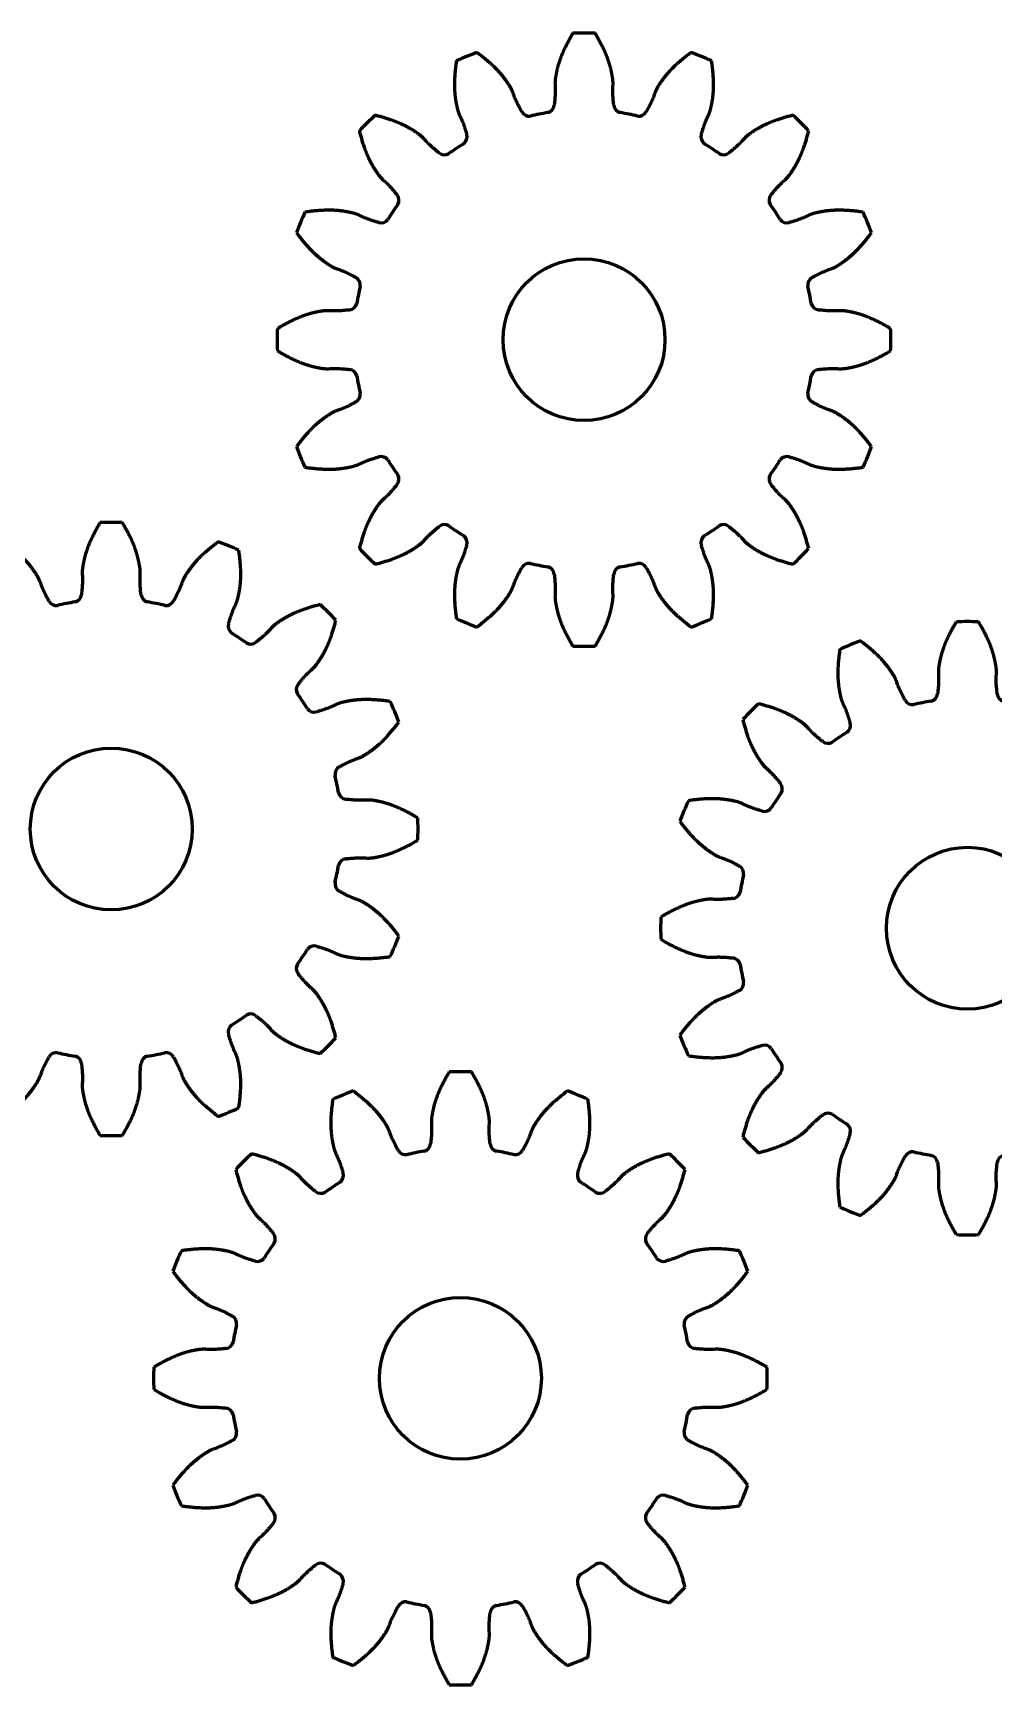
# Model space of a CAD drawing. Header units: millimetres. Extents: x 139 to 362, y 314 to 492.
# Drawn here: x 303.16 to 331.34, y 316.77 to 365.26 of the extents above; entities that cross this region are included whole.
import ezdxf

# ---------------------------------------------------------------- set-up
doc = ezdxf.new("R2010")
doc.units = ezdxf.units.MM
doc.layers.add('Default', color=7, linetype='Continuous')
doc.layers.add('RACK_PINION_-_CO', color=7, linetype='Continuous')

# ---------------------------------------------------------------- blocks, each defined once
blk = doc.blocks.new('SE4')
at = {"layer": 'RACK_PINION_-_CO', "color": 7, "linetype": 'Continuous', "lineweight": 60}
blk.add_circle((319.319, 356.258), 2.375, dxfattribs=at)
for centre, radius, start, end in [((319.319, 356.258), 9, 87.9287, 92.0713), ((319.319, 356.258), 9, 110.4287, 114.5713), ((319.319, 356.258), 9, 65.4287, 69.5713), ((319.319, 356.258), 9, 132.9287, 137.0713), ((317.712, 363.07), 0.25, 209.3836, 277.6397), ((319.319, 356.258), 6.75, 99.0234, 103.4766), ((318.196, 363.166), 0.25, 284.8603, 353.1164), ((320.442, 363.166), 0.25, 186.8836, 255.1397), ((319.319, 356.258), 6.75, 76.5234, 80.9766), ((320.925, 363.07), 0.25, 262.3603, 330.6164), ((319.319, 356.258), 9, 42.9287, 47.0713), ((315.638, 362.211), 0.25, 307.3603, 15.6164), ((323, 362.211), 0.25, 164.3836, 232.6397), ((315.228, 361.937), 0.25, 231.8836, 300.1397), ((319.319, 356.258), 6.75, 121.5234, 125.9766), ((319.319, 356.258), 6.75, 54.0234, 58.4766), ((323.41, 361.937), 0.25, 239.8603, 308.1164), ((313.64, 360.349), 0.25, 329.8603, 38.1164), ((324.997, 360.349), 0.25, 141.8836, 210.1397), ((319.319, 356.258), 9, 155.4287, 159.5713), ((319.319, 356.258), 6.75, 144.0234, 148.4766), ((319.319, 356.258), 6.75, 31.5234, 35.9766), ((319.319, 356.258), 9, 20.4287, 24.5713), ((313.366, 359.939), 0.25, 254.3836, 322.6397), ((325.271, 359.939), 0.25, 217.3603, 285.6164), ((312.507, 357.865), 0.25, 352.3603, 60.6164), ((326.131, 357.865), 0.25, 119.3836, 187.6397), ((319.319, 356.258), 6.75, 166.5234, 170.9766), ((319.319, 356.258), 6.75, 9.0234, 13.4766), ((312.411, 357.381), 0.25, 276.8836, 345.1397), ((326.227, 357.381), 0.25, 194.8603, 263.1164), ((319.319, 356.258), 9, 177.9287, 182.0713), ((319.319, 356.258), 9, 357.9287, 2.0713), ((312.411, 355.135), 0.25, 14.8603, 83.1164), ((319.319, 356.258), 6.75, 189.0234, 193.4766), ((319.319, 356.258), 6.75, 346.5234, 350.9766), ((326.227, 355.135), 0.25, 96.8836, 165.1397), ((312.507, 354.652), 0.25, 299.3836, 7.6397), ((326.131, 354.652), 0.25, 172.3603, 240.6164), ((319.319, 356.258), 9, 200.4287, 204.5713), ((319.319, 356.258), 9, 335.4287, 339.5713), ((313.366, 352.577), 0.25, 37.3603, 105.6164), ((319.319, 356.258), 6.75, 211.5234, 215.9766), ((319.319, 356.258), 6.75, 324.0234, 328.4766), ((325.271, 352.577), 0.25, 74.3836, 142.6397), ((313.64, 352.167), 0.25, 321.8836, 30.1397), ((324.997, 352.167), 0.25, 149.8603, 218.1164), ((315.228, 350.58), 0.25, 59.8603, 128.1164), ((319.319, 356.258), 6.75, 234.0234, 238.4766), ((319.319, 356.258), 6.75, 301.5234, 305.9766), ((323.41, 350.58), 0.25, 51.8836, 120.1397), ((319.319, 356.258), 9, 222.9287, 227.0713), ((315.638, 350.306), 0.25, 344.3836, 52.6397), ((323, 350.306), 0.25, 127.3603, 195.6164), ((319.319, 356.258), 9, 312.9287, 317.0713), ((317.712, 349.446), 0.25, 82.3603, 150.6164), ((319.319, 356.258), 6.75, 256.5234, 260.9766), ((319.319, 356.258), 6.75, 279.0234, 283.4766), ((320.925, 349.446), 0.25, 29.3836, 97.6397), ((318.196, 349.35), 0.25, 6.8836, 75.1397), ((320.442, 349.35), 0.25, 104.8603, 173.1164), ((319.319, 356.258), 9, 245.4287, 249.5713), ((319.319, 356.258), 9, 290.4287, 294.5713), ((319.319, 356.258), 9, 267.9287, 272.0713)]:
    blk.add_arc(centre, radius, start, end, dxfattribs=at)
for points, knots in [([(318.993, 365.252), (318.712, 364.784), (318.587, 364.4), (318.518, 364.186), (318.478, 363.933), (318.462, 363.832), (318.471, 363.691), (318.485, 363.474), (318.444, 363.136)], [0, 0, 0, 0.5, 0.5, 0.75, 0.75, 0.875, 0.875, 1, 1, 1]), ([(320.193, 363.136), (320.153, 363.474), (320.167, 363.691), (320.176, 363.832), (320.16, 363.933), (320.12, 364.185), (320.051, 364.4), (319.926, 364.783), (319.644, 365.252)], [0, 0, 0, 0.125, 0.125, 0.25, 0.25, 0.5, 0.5, 1, 1, 1]), ([(317.495, 362.947), (317.328, 363.243), (317.258, 363.449), (317.212, 363.584), (317.159, 363.671), (317.026, 363.888), (316.879, 364.06), (316.617, 364.367), (316.177, 364.692)], [0, 0, 0, 0.125, 0.125, 0.25, 0.25, 0.5, 0.5, 1, 1, 1]), ([(322.46, 364.692), (322.021, 364.367), (321.759, 364.06), (321.613, 363.89), (321.479, 363.671), (321.425, 363.584), (321.38, 363.449), (321.31, 363.244), (321.143, 362.947)], [0, 0, 0, 0.5, 0.5, 0.75, 0.75, 0.875, 0.875, 1, 1, 1]), ([(315.576, 364.443), (315.495, 363.903), (315.527, 363.5), (315.545, 363.276), (315.605, 363.027), (315.628, 362.928), (315.691, 362.8), (315.787, 362.606), (315.879, 362.278)], [0, 0, 0, 0.5, 0.5, 0.75, 0.75, 0.875, 0.875, 1, 1, 1]), ([(322.759, 362.278), (322.85, 362.605), (322.946, 362.8), (323.009, 362.928), (323.033, 363.027), (323.093, 363.275), (323.111, 363.5), (323.142, 363.902), (323.061, 364.443)], [0, 0, 0, 0.125, 0.125, 0.25, 0.25, 0.5, 0.5, 1, 1, 1]), ([(315.074, 361.74), (314.806, 361.95), (314.663, 362.113), (314.569, 362.22), (314.486, 362.28), (314.28, 362.43), (314.079, 362.533), (313.72, 362.716), (313.189, 362.848)], [0, 0, 0, 0.125, 0.125, 0.25, 0.25, 0.5, 0.5, 1, 1, 1]), ([(325.449, 362.848), (324.918, 362.716), (324.559, 362.533), (324.358, 362.431), (324.151, 362.28), (324.068, 362.22), (323.975, 362.113), (323.832, 361.95), (323.564, 361.74)], [0, 0, 0, 0.5, 0.5, 0.75, 0.75, 0.875, 0.875, 1, 1, 1]), ([(312.729, 362.388), (312.861, 361.858), (313.044, 361.498), (313.146, 361.298), (313.297, 361.091), (313.357, 361.008), (313.464, 360.914), (313.627, 360.771), (313.837, 360.503)], [0, 0, 0, 0.5, 0.5, 0.75, 0.75, 0.875, 0.875, 1, 1, 1]), ([(324.801, 360.503), (325.01, 360.771), (325.174, 360.914), (325.281, 361.008), (325.341, 361.091), (325.491, 361.297), (325.593, 361.498), (325.776, 361.857), (325.909, 362.388)], [0, 0, 0, 0.125, 0.125, 0.25, 0.25, 0.5, 0.5, 1, 1, 1]), ([(313.299, 359.698), (312.972, 359.79), (312.777, 359.886), (312.649, 359.949), (312.55, 359.972), (312.302, 360.032), (312.077, 360.05), (311.675, 360.082), (311.134, 360.001)], [0, 0, 0, 0.125, 0.125, 0.25, 0.25, 0.5, 0.5, 1, 1, 1]), ([(327.504, 360.001), (326.963, 360.082), (326.561, 360.05), (326.337, 360.032), (326.088, 359.972), (325.988, 359.949), (325.861, 359.886), (325.666, 359.79), (325.339, 359.698)], [0, 0, 0, 0.5, 0.5, 0.75, 0.75, 0.875, 0.875, 1, 1, 1]), ([(310.885, 359.4), (311.21, 358.96), (311.517, 358.698), (311.687, 358.552), (311.906, 358.418), (311.993, 358.365), (312.128, 358.319), (312.333, 358.249), (312.63, 358.082)], [0, 0, 0, 0.5, 0.5, 0.75, 0.75, 0.875, 0.875, 1, 1, 1]), ([(326.008, 358.082), (326.304, 358.249), (326.51, 358.319), (326.644, 358.365), (326.732, 358.418), (326.949, 358.551), (327.121, 358.698), (327.427, 358.96), (327.753, 359.4)], [0, 0, 0, 0.125, 0.125, 0.25, 0.25, 0.5, 0.5, 1, 1, 1]), ([(312.441, 357.133), (312.103, 357.092), (311.886, 357.106), (311.745, 357.115), (311.644, 357.099), (311.392, 357.06), (311.177, 356.99), (310.794, 356.866), (310.325, 356.584)], [0, 0, 0, 0.125, 0.125, 0.25, 0.25, 0.5, 0.5, 1, 1, 1]), ([(328.313, 356.584), (327.845, 356.865), (327.461, 356.99), (327.247, 357.059), (326.994, 357.099), (326.893, 357.115), (326.751, 357.106), (326.535, 357.092), (326.197, 357.133)], [0, 0, 0, 0.5, 0.5, 0.75, 0.75, 0.875, 0.875, 1, 1, 1]), ([(310.325, 355.933), (310.793, 355.651), (311.177, 355.527), (311.391, 355.457), (311.644, 355.417), (311.745, 355.401), (311.886, 355.41), (312.103, 355.424), (312.441, 355.384)], [0, 0, 0, 0.5, 0.5, 0.75, 0.75, 0.875, 0.875, 1, 1, 1]), ([(326.197, 355.384), (326.534, 355.424), (326.751, 355.41), (326.893, 355.401), (326.994, 355.417), (327.246, 355.457), (327.461, 355.527), (327.844, 355.651), (328.313, 355.933)], [0, 0, 0, 0.125, 0.125, 0.25, 0.25, 0.5, 0.5, 1, 1, 1]), ([(312.63, 354.434), (312.334, 354.267), (312.128, 354.197), (311.993, 354.152), (311.906, 354.098), (311.689, 353.965), (311.517, 353.819), (311.21, 353.557), (310.885, 353.117)], [0, 0, 0, 0.125, 0.125, 0.25, 0.25, 0.5, 0.5, 1, 1, 1]), ([(327.753, 353.117), (327.428, 353.556), (327.121, 353.819), (326.95, 353.964), (326.732, 354.098), (326.644, 354.152), (326.51, 354.197), (326.304, 354.267), (326.008, 354.434)], [0, 0, 0, 0.5, 0.5, 0.75, 0.75, 0.875, 0.875, 1, 1, 1]), ([(311.134, 352.516), (311.674, 352.435), (312.077, 352.466), (312.301, 352.484), (312.55, 352.544), (312.649, 352.568), (312.777, 352.631), (312.971, 352.727), (313.299, 352.818)], [0, 0, 0, 0.5, 0.5, 0.75, 0.75, 0.875, 0.875, 1, 1, 1]), ([(325.339, 352.818), (325.666, 352.727), (325.861, 352.631), (325.988, 352.568), (326.088, 352.544), (326.336, 352.484), (326.561, 352.466), (326.963, 352.435), (327.504, 352.516)], [0, 0, 0, 0.125, 0.125, 0.25, 0.25, 0.5, 0.5, 1, 1, 1]), ([(313.837, 352.013), (313.627, 351.746), (313.464, 351.602), (313.357, 351.509), (313.297, 351.426), (313.147, 351.22), (313.044, 351.018), (312.861, 350.659), (312.729, 350.128)], [0, 0, 0, 0.125, 0.125, 0.25, 0.25, 0.5, 0.5, 1, 1, 1]), ([(325.909, 350.128), (325.777, 350.659), (325.593, 351.018), (325.491, 351.219), (325.341, 351.426), (325.281, 351.509), (325.174, 351.602), (325.011, 351.745), (324.801, 352.013)], [0, 0, 0, 0.5, 0.5, 0.75, 0.75, 0.875, 0.875, 1, 1, 1]), ([(313.189, 349.668), (313.719, 349.8), (314.079, 349.984), (314.279, 350.086), (314.486, 350.236), (314.569, 350.296), (314.663, 350.403), (314.806, 350.566), (315.074, 350.776)], [0, 0, 0, 0.5, 0.5, 0.75, 0.75, 0.875, 0.875, 1, 1, 1]), ([(323.564, 350.776), (323.831, 350.567), (323.975, 350.403), (324.069, 350.296), (324.151, 350.236), (324.357, 350.086), (324.559, 349.984), (324.918, 349.801), (325.449, 349.668)], [0, 0, 0, 0.125, 0.125, 0.25, 0.25, 0.5, 0.5, 1, 1, 1]), ([(315.879, 350.238), (315.787, 349.911), (315.691, 349.716), (315.629, 349.589), (315.605, 349.489), (315.545, 349.241), (315.527, 349.016), (315.495, 348.614), (315.576, 348.073)], [0, 0, 0, 0.125, 0.125, 0.25, 0.25, 0.5, 0.5, 1, 1, 1]), ([(323.061, 348.073), (323.142, 348.614), (323.111, 349.016), (323.093, 349.24), (323.033, 349.489), (323.009, 349.589), (322.946, 349.716), (322.85, 349.911), (322.759, 350.238)], [0, 0, 0, 0.5, 0.5, 0.75, 0.75, 0.875, 0.875, 1, 1, 1]), ([(316.177, 347.824), (316.617, 348.149), (316.879, 348.456), (317.025, 348.627), (317.159, 348.845), (317.212, 348.933), (317.258, 349.067), (317.328, 349.273), (317.495, 349.569)], [0, 0, 0, 0.5, 0.5, 0.75, 0.75, 0.875, 0.875, 1, 1, 1]), ([(318.444, 349.38), (318.485, 349.043), (318.471, 348.826), (318.462, 348.684), (318.478, 348.583), (318.517, 348.331), (318.587, 348.116), (318.711, 347.733), (318.993, 347.264)], [0, 0, 0, 0.125, 0.125, 0.25, 0.25, 0.5, 0.5, 1, 1, 1]), ([(319.644, 347.264), (319.926, 347.732), (320.051, 348.116), (320.12, 348.33), (320.16, 348.583), (320.176, 348.684), (320.167, 348.826), (320.153, 349.042), (320.193, 349.38)], [0, 0, 0, 0.5, 0.5, 0.75, 0.75, 0.875, 0.875, 1, 1, 1]), ([(321.143, 349.569), (321.31, 349.273), (321.38, 349.067), (321.426, 348.933), (321.479, 348.845), (321.612, 348.628), (321.759, 348.456), (322.02, 348.15), (322.46, 347.824)], [0, 0, 0, 0.125, 0.125, 0.25, 0.25, 0.5, 0.5, 1, 1, 1])]:
    blk.add_open_spline(points, degree=2, knots=knots, dxfattribs=at)
blk = doc.blocks.new('SE11')
at = {"layer": 'RACK_PINION_-_CO', "color": 7, "linetype": 'Continuous', "lineweight": 60}
blk.add_circle((330.566, 338.983), 2.375, dxfattribs=at)
for centre, radius, start, end in [((330.566, 338.983), 9, 87.9287, 92.0713), ((330.566, 338.983), 9, 110.4287, 114.5713), ((330.566, 338.983), 9, 65.4287, 69.5713), ((329.443, 345.891), 0.25, 284.8603, 353.1164), ((331.688, 345.891), 0.25, 186.8836, 255.1397), ((330.566, 338.983), 9, 132.9287, 137.0713), ((328.959, 345.795), 0.25, 209.3836, 277.6397), ((330.566, 338.983), 6.75, 99.0234, 103.4766), ((330.566, 338.983), 6.75, 76.5234, 80.9766), ((332.172, 345.795), 0.25, 262.3603, 330.6164), ((330.566, 338.983), 9, 42.9287, 47.0713), ((326.885, 344.936), 0.25, 307.3603, 15.6164), ((334.247, 344.936), 0.25, 164.3836, 232.6397), ((326.475, 344.662), 0.25, 231.8836, 300.1397), ((330.566, 338.983), 6.75, 121.5234, 125.9766), ((330.566, 338.983), 6.75, 54.0234, 58.4766), ((334.656, 344.662), 0.25, 239.8603, 308.1164), ((330.566, 338.983), 6.75, 144.0234, 148.4766), ((324.887, 343.074), 0.25, 329.8603, 38.1164), ((336.244, 343.074), 0.25, 141.8836, 210.1397), ((330.566, 338.983), 6.75, 31.5234, 35.9766), ((330.566, 338.983), 9, 155.4287, 159.5713), ((324.613, 342.664), 0.25, 254.3836, 322.6397), ((336.518, 342.664), 0.25, 217.3603, 285.6164), ((330.566, 338.983), 9, 20.4287, 24.5713), ((323.754, 340.59), 0.25, 352.3603, 60.6164), ((330.566, 338.983), 6.75, 166.5234, 170.9766), ((337.378, 340.59), 0.25, 119.3836, 187.6397), ((330.566, 338.983), 6.75, 9.0234, 13.4766), ((323.657, 340.106), 0.25, 276.8836, 345.1397), ((337.474, 340.106), 0.25, 194.8603, 263.1164), ((330.566, 338.983), 9, 177.9287, 182.0713), ((330.566, 338.983), 9, 357.9287, 2.0713), ((323.657, 337.861), 0.25, 14.8603, 83.1164), ((337.474, 337.861), 0.25, 96.8836, 165.1397), ((330.566, 338.983), 6.75, 189.0234, 193.4766), ((330.566, 338.983), 6.75, 346.5234, 350.9766), ((323.754, 337.377), 0.25, 299.3836, 7.6397), ((337.378, 337.377), 0.25, 172.3603, 240.6164), ((330.566, 338.983), 9, 200.4287, 204.5713), ((324.613, 335.302), 0.25, 37.3603, 105.6164), ((336.518, 335.302), 0.25, 74.3836, 142.6397), ((330.566, 338.983), 9, 335.4287, 339.5713), ((330.566, 338.983), 6.75, 211.5234, 215.9766), ((330.566, 338.983), 6.75, 324.0234, 328.4766), ((324.887, 334.892), 0.25, 321.8836, 30.1397), ((336.244, 334.892), 0.25, 149.8603, 218.1164), ((326.475, 333.305), 0.25, 59.8603, 128.1164), ((330.566, 338.983), 6.75, 234.0234, 238.4766), ((326.885, 333.031), 0.25, 344.3836, 52.6397), ((334.247, 333.031), 0.25, 127.3603, 195.6164), ((330.566, 338.983), 6.75, 301.5234, 305.9766), ((334.656, 333.305), 0.25, 51.8836, 120.1397), ((330.566, 338.983), 9, 222.9287, 227.0713), ((330.566, 338.983), 9, 312.9287, 317.0713), ((328.959, 332.171), 0.25, 82.3603, 150.6164), ((330.566, 338.983), 6.75, 256.5234, 260.9766), ((329.443, 332.075), 0.25, 6.8836, 75.1397), ((331.688, 332.075), 0.25, 104.8603, 173.1164), ((330.566, 338.983), 6.75, 279.0234, 283.4766), ((332.172, 332.171), 0.25, 29.3836, 97.6397), ((330.566, 338.983), 9, 245.4287, 249.5713), ((330.566, 338.983), 9, 290.4287, 294.5713), ((330.566, 338.983), 9, 267.9287, 272.0713)]:
    blk.add_arc(centre, radius, start, end, dxfattribs=at)
for points, knots in [([(330.24, 347.977), (329.959, 347.509), (329.834, 347.125), (329.764, 346.912), (329.724, 346.658), (329.709, 346.557), (329.718, 346.416), (329.732, 346.199), (329.691, 345.861)], [0, 0, 0, 0.5, 0.5, 0.75, 0.75, 0.875, 0.875, 1, 1, 1]), ([(331.44, 345.861), (331.399, 346.199), (331.413, 346.416), (331.423, 346.557), (331.407, 346.658), (331.367, 346.91), (331.297, 347.125), (331.173, 347.508), (330.891, 347.977)], [0, 0, 0, 0.125, 0.125, 0.25, 0.25, 0.5, 0.5, 1, 1, 1]), ([(328.741, 345.673), (328.575, 345.969), (328.505, 346.174), (328.459, 346.309), (328.406, 346.396), (328.273, 346.614), (328.126, 346.785), (327.864, 347.092), (327.424, 347.417)], [0, 0, 0, 0.125, 0.125, 0.25, 0.25, 0.5, 0.5, 1, 1, 1]), ([(333.707, 347.417), (333.268, 347.092), (333.005, 346.785), (332.859, 346.615), (332.726, 346.396), (332.672, 346.309), (332.627, 346.174), (332.557, 345.969), (332.39, 345.673)], [0, 0, 0, 0.5, 0.5, 0.75, 0.75, 0.875, 0.875, 1, 1, 1]), ([(326.823, 347.168), (326.742, 346.628), (326.774, 346.225), (326.791, 346.001), (326.851, 345.752), (326.875, 345.653), (326.938, 345.526), (327.034, 345.331), (327.125, 345.003)], [0, 0, 0, 0.5, 0.5, 0.75, 0.75, 0.875, 0.875, 1, 1, 1]), ([(334.006, 345.003), (334.097, 345.33), (334.193, 345.526), (334.256, 345.653), (334.28, 345.752), (334.34, 346), (334.357, 346.225), (334.389, 346.627), (334.308, 347.168)], [0, 0, 0, 0.125, 0.125, 0.25, 0.25, 0.5, 0.5, 1, 1, 1]), ([(326.32, 344.465), (326.053, 344.675), (325.91, 344.838), (325.816, 344.945), (325.733, 345.005), (325.527, 345.155), (325.326, 345.258), (324.967, 345.441), (324.436, 345.573)], [0, 0, 0, 0.125, 0.125, 0.25, 0.25, 0.5, 0.5, 1, 1, 1]), ([(336.695, 345.573), (336.165, 345.441), (335.805, 345.258), (335.605, 345.156), (335.398, 345.005), (335.315, 344.945), (335.222, 344.838), (335.078, 344.675), (334.811, 344.465)], [0, 0, 0, 0.5, 0.5, 0.75, 0.75, 0.875, 0.875, 1, 1, 1]), ([(323.976, 345.113), (324.108, 344.583), (324.291, 344.223), (324.393, 344.023), (324.544, 343.816), (324.604, 343.733), (324.711, 343.639), (324.874, 343.496), (325.084, 343.228)], [0, 0, 0, 0.5, 0.5, 0.75, 0.75, 0.875, 0.875, 1, 1, 1]), ([(336.048, 343.228), (336.257, 343.496), (336.421, 343.639), (336.527, 343.733), (336.588, 343.816), (336.738, 344.022), (336.84, 344.223), (337.023, 344.582), (337.155, 345.113)], [0, 0, 0, 0.125, 0.125, 0.25, 0.25, 0.5, 0.5, 1, 1, 1]), ([(324.546, 342.423), (324.219, 342.515), (324.023, 342.611), (323.896, 342.674), (323.797, 342.698), (323.549, 342.757), (323.324, 342.775), (322.922, 342.807), (322.381, 342.726)], [0, 0, 0, 0.125, 0.125, 0.25, 0.25, 0.5, 0.5, 1, 1, 1]), ([(338.751, 342.726), (338.21, 342.807), (337.808, 342.775), (337.584, 342.758), (337.335, 342.698), (337.235, 342.674), (337.108, 342.611), (336.913, 342.515), (336.585, 342.423)], [0, 0, 0, 0.5, 0.5, 0.75, 0.75, 0.875, 0.875, 1, 1, 1]), ([(322.132, 342.125), (322.457, 341.685), (322.763, 341.423), (322.934, 341.277), (323.153, 341.143), (323.24, 341.09), (323.374, 341.044), (323.58, 340.974), (323.876, 340.807)], [0, 0, 0, 0.5, 0.5, 0.75, 0.75, 0.875, 0.875, 1, 1, 1]), ([(337.255, 340.807), (337.551, 340.974), (337.757, 341.044), (337.891, 341.09), (337.978, 341.143), (338.196, 341.276), (338.368, 341.423), (338.674, 341.685), (339, 342.125)], [0, 0, 0, 0.125, 0.125, 0.25, 0.25, 0.5, 0.5, 1, 1, 1]), ([(323.687, 339.858), (323.35, 339.817), (323.133, 339.831), (322.991, 339.84), (322.89, 339.824), (322.639, 339.785), (322.424, 339.715), (322.04, 339.591), (321.571, 339.309)], [0, 0, 0, 0.125, 0.125, 0.25, 0.25, 0.5, 0.5, 1, 1, 1]), ([(339.56, 339.309), (339.091, 339.59), (338.707, 339.715), (338.494, 339.784), (338.241, 339.824), (338.14, 339.84), (337.998, 339.831), (337.781, 339.817), (337.444, 339.858)], [0, 0, 0, 0.5, 0.5, 0.75, 0.75, 0.875, 0.875, 1, 1, 1]), ([(321.571, 338.658), (322.04, 338.376), (322.424, 338.252), (322.637, 338.182), (322.89, 338.142), (322.991, 338.126), (323.133, 338.135), (323.35, 338.15), (323.687, 338.109)], [0, 0, 0, 0.5, 0.5, 0.75, 0.75, 0.875, 0.875, 1, 1, 1]), ([(337.444, 338.109), (337.781, 338.149), (337.998, 338.135), (338.14, 338.126), (338.241, 338.142), (338.492, 338.182), (338.707, 338.252), (339.091, 338.376), (339.56, 338.658)], [0, 0, 0, 0.125, 0.125, 0.25, 0.25, 0.5, 0.5, 1, 1, 1]), ([(323.876, 337.159), (323.58, 336.993), (323.374, 336.922), (323.24, 336.877), (323.153, 336.823), (322.935, 336.69), (322.763, 336.544), (322.457, 336.282), (322.132, 335.842)], [0, 0, 0, 0.125, 0.125, 0.25, 0.25, 0.5, 0.5, 1, 1, 1]), ([(339, 335.842), (338.675, 336.281), (338.368, 336.544), (338.197, 336.689), (337.978, 336.823), (337.891, 336.877), (337.757, 336.922), (337.551, 336.992), (337.255, 337.159)], [0, 0, 0, 0.5, 0.5, 0.75, 0.75, 0.875, 0.875, 1, 1, 1]), ([(322.381, 335.241), (322.921, 335.16), (323.324, 335.192), (323.547, 335.209), (323.797, 335.269), (323.896, 335.293), (324.023, 335.356), (324.218, 335.452), (324.546, 335.543)], [0, 0, 0, 0.5, 0.5, 0.75, 0.75, 0.875, 0.875, 1, 1, 1]), ([(336.585, 335.543), (336.913, 335.452), (337.108, 335.356), (337.235, 335.293), (337.335, 335.269), (337.582, 335.209), (337.808, 335.192), (338.209, 335.16), (338.751, 335.241)], [0, 0, 0, 0.125, 0.125, 0.25, 0.25, 0.5, 0.5, 1, 1, 1]), ([(325.084, 334.738), (324.874, 334.471), (324.711, 334.327), (324.604, 334.234), (324.544, 334.151), (324.394, 333.945), (324.291, 333.744), (324.108, 333.385), (323.976, 332.854)], [0, 0, 0, 0.125, 0.125, 0.25, 0.25, 0.5, 0.5, 1, 1, 1]), ([(337.155, 332.854), (337.023, 333.384), (336.84, 333.744), (336.738, 333.944), (336.588, 334.151), (336.527, 334.234), (336.421, 334.327), (336.258, 334.471), (336.048, 334.738)], [0, 0, 0, 0.5, 0.5, 0.75, 0.75, 0.875, 0.875, 1, 1, 1]), ([(324.436, 332.394), (324.966, 332.526), (325.326, 332.709), (325.526, 332.811), (325.733, 332.961), (325.816, 333.022), (325.91, 333.128), (326.053, 333.291), (326.32, 333.501)], [0, 0, 0, 0.5, 0.5, 0.75, 0.75, 0.875, 0.875, 1, 1, 1]), ([(334.811, 333.501), (335.078, 333.292), (335.222, 333.128), (335.315, 333.022), (335.398, 332.961), (335.604, 332.811), (335.805, 332.709), (336.164, 332.526), (336.695, 332.394)], [0, 0, 0, 0.125, 0.125, 0.25, 0.25, 0.5, 0.5, 1, 1, 1]), ([(327.125, 332.963), (327.034, 332.636), (326.938, 332.441), (326.875, 332.314), (326.851, 332.214), (326.792, 331.967), (326.774, 331.741), (326.742, 331.34), (326.823, 330.798)], [0, 0, 0, 0.125, 0.125, 0.25, 0.25, 0.5, 0.5, 1, 1, 1]), ([(334.308, 330.798), (334.389, 331.339), (334.357, 331.741), (334.34, 331.965), (334.28, 332.214), (334.256, 332.314), (334.193, 332.441), (334.097, 332.636), (334.006, 332.963)], [0, 0, 0, 0.5, 0.5, 0.75, 0.75, 0.875, 0.875, 1, 1, 1]), ([(327.424, 330.549), (327.864, 330.874), (328.126, 331.181), (328.272, 331.352), (328.406, 331.571), (328.459, 331.658), (328.505, 331.792), (328.575, 331.998), (328.741, 332.294)], [0, 0, 0, 0.5, 0.5, 0.75, 0.75, 0.875, 0.875, 1, 1, 1]), ([(332.39, 332.294), (332.556, 331.998), (332.627, 331.792), (332.672, 331.658), (332.726, 331.571), (332.859, 331.353), (333.005, 331.181), (333.267, 330.875), (333.707, 330.549)], [0, 0, 0, 0.125, 0.125, 0.25, 0.25, 0.5, 0.5, 1, 1, 1]), ([(329.691, 332.105), (329.732, 331.768), (329.718, 331.551), (329.709, 331.409), (329.724, 331.308), (329.764, 331.056), (329.834, 330.841), (329.958, 330.458), (330.24, 329.989)], [0, 0, 0, 0.125, 0.125, 0.25, 0.25, 0.5, 0.5, 1, 1, 1]), ([(330.891, 329.989), (331.173, 330.458), (331.297, 330.841), (331.367, 331.055), (331.407, 331.308), (331.423, 331.409), (331.413, 331.551), (331.399, 331.768), (331.44, 332.105)], [0, 0, 0, 0.5, 0.5, 0.75, 0.75, 0.875, 0.875, 1, 1, 1])]:
    blk.add_open_spline(points, degree=2, knots=knots, dxfattribs=at)
blk = doc.blocks.new('SE13')
at = {"layer": 'RACK_PINION_-_CO', "color": 7, "linetype": 'Continuous', "lineweight": 60}
blk.add_circle((305.45, 341.894), 2.375, dxfattribs=at)
for centre, radius, start, end in [((305.45, 341.894), 9, 87.9287, 92.0713), ((305.45, 341.894), 9, 110.4287, 114.5713), ((305.45, 341.894), 9, 65.4287, 69.5713), ((304.327, 348.803), 0.25, 284.8603, 353.1164), ((306.573, 348.803), 0.25, 186.8836, 255.1397), ((305.45, 341.894), 9, 132.9287, 137.0713), ((303.843, 348.706), 0.25, 209.3836, 277.6397), ((305.45, 341.894), 6.75, 99.0234, 103.4766), ((305.45, 341.894), 6.75, 76.5234, 80.9766), ((307.056, 348.706), 0.25, 262.3603, 330.6164), ((305.45, 341.894), 9, 42.9287, 47.0713), ((301.769, 347.847), 0.25, 307.3603, 15.6164), ((309.131, 347.847), 0.25, 164.3836, 232.6397), ((301.359, 347.573), 0.25, 231.8836, 300.1397), ((305.45, 341.894), 6.75, 121.5234, 125.9766), ((305.45, 341.894), 6.75, 54.0234, 58.4766), ((309.541, 347.573), 0.25, 239.8603, 308.1164), ((305.45, 341.894), 6.75, 144.0234, 148.4766), ((299.771, 345.985), 0.25, 329.8603, 38.1164), ((311.128, 345.985), 0.25, 141.8836, 210.1397), ((305.45, 341.894), 6.75, 31.5234, 35.9766), ((305.45, 341.894), 9, 155.4287, 159.5713), ((299.497, 345.575), 0.25, 254.3836, 322.6397), ((311.402, 345.575), 0.25, 217.3603, 285.6164), ((305.45, 341.894), 9, 20.4287, 24.5713), ((298.638, 343.501), 0.25, 352.3603, 60.6164), ((305.45, 341.894), 6.75, 166.5234, 170.9766), ((312.262, 343.501), 0.25, 119.3836, 187.6397), ((305.45, 341.894), 6.75, 9.0234, 13.4766), ((298.542, 343.017), 0.25, 276.8836, 345.1397), ((312.358, 343.017), 0.25, 194.8603, 263.1164), ((305.45, 341.894), 9, 177.9287, 182.0713), ((305.45, 341.894), 9, 357.9287, 2.0713), ((298.542, 340.772), 0.25, 14.8603, 83.1164), ((312.358, 340.772), 0.25, 96.8836, 165.1397), ((305.45, 341.894), 6.75, 189.0234, 193.4766), ((305.45, 341.894), 6.75, 346.5234, 350.9766), ((298.638, 340.288), 0.25, 299.3836, 7.6397), ((312.262, 340.288), 0.25, 172.3603, 240.6164), ((305.45, 341.894), 9, 200.4287, 204.5713), ((299.497, 338.214), 0.25, 37.3603, 105.6164), ((311.402, 338.214), 0.25, 74.3836, 142.6397), ((305.45, 341.894), 9, 335.4287, 339.5713), ((305.45, 341.894), 6.75, 211.5234, 215.9766), ((305.45, 341.894), 6.75, 324.0234, 328.4766), ((299.771, 337.804), 0.25, 321.8836, 30.1397), ((311.128, 337.804), 0.25, 149.8603, 218.1164), ((301.359, 336.216), 0.25, 59.8603, 128.1164), ((305.45, 341.894), 6.75, 234.0234, 238.4766), ((301.769, 335.942), 0.25, 344.3836, 52.6397), ((309.131, 335.942), 0.25, 127.3603, 195.6164), ((305.45, 341.894), 6.75, 301.5234, 305.9766), ((309.541, 336.216), 0.25, 51.8836, 120.1397), ((305.45, 341.894), 9, 222.9287, 227.0713), ((305.45, 341.894), 9, 312.9287, 317.0713), ((303.843, 335.083), 0.25, 82.3603, 150.6164), ((305.45, 341.894), 6.75, 256.5234, 260.9766), ((304.327, 334.986), 0.25, 6.8836, 75.1397), ((306.573, 334.986), 0.25, 104.8603, 173.1164), ((305.45, 341.894), 6.75, 279.0234, 283.4766), ((307.056, 335.083), 0.25, 29.3836, 97.6397), ((305.45, 341.894), 9, 245.4287, 249.5713), ((305.45, 341.894), 9, 290.4287, 294.5713), ((305.45, 341.894), 9, 267.9287, 272.0713)]:
    blk.add_arc(centre, radius, start, end, dxfattribs=at)
for points, knots in [([(305.125, 350.889), (304.843, 350.42), (304.718, 350.036), (304.649, 349.823), (304.609, 349.57), (304.593, 349.469), (304.602, 349.327), (304.616, 349.11), (304.575, 348.773)], [0, 0, 0, 0.5, 0.5, 0.75, 0.75, 0.875, 0.875, 1, 1, 1]), ([(306.324, 348.773), (306.284, 349.11), (306.298, 349.327), (306.307, 349.469), (306.291, 349.57), (306.251, 349.821), (306.182, 350.036), (306.057, 350.42), (305.775, 350.889)], [0, 0, 0, 0.125, 0.125, 0.25, 0.25, 0.5, 0.5, 1, 1, 1]), ([(303.626, 348.584), (303.459, 348.88), (303.389, 349.086), (303.343, 349.22), (303.29, 349.307), (303.157, 349.525), (303.01, 349.697), (302.748, 350.003), (302.308, 350.328)], [0, 0, 0, 0.125, 0.125, 0.25, 0.25, 0.5, 0.5, 1, 1, 1]), ([(308.591, 350.328), (308.152, 350.004), (307.89, 349.697), (307.744, 349.526), (307.61, 349.307), (307.556, 349.22), (307.511, 349.086), (307.441, 348.88), (307.274, 348.584)], [0, 0, 0, 0.5, 0.5, 0.75, 0.75, 0.875, 0.875, 1, 1, 1]), ([(301.707, 350.079), (301.626, 349.539), (301.658, 349.137), (301.676, 348.913), (301.736, 348.664), (301.759, 348.564), (301.822, 348.437), (301.918, 348.242), (302.01, 347.914)], [0, 0, 0, 0.5, 0.5, 0.75, 0.75, 0.875, 0.875, 1, 1, 1]), ([(308.89, 347.914), (308.981, 348.241), (309.077, 348.437), (309.14, 348.564), (309.164, 348.664), (309.224, 348.911), (309.242, 349.137), (309.273, 349.538), (309.192, 350.079)], [0, 0, 0, 0.125, 0.125, 0.25, 0.25, 0.5, 0.5, 1, 1, 1]), ([(301.205, 347.376), (300.937, 347.586), (300.794, 347.75), (300.7, 347.856), (300.617, 347.916), (300.411, 348.066), (300.21, 348.169), (299.851, 348.352), (299.32, 348.484)], [0, 0, 0, 0.125, 0.125, 0.25, 0.25, 0.5, 0.5, 1, 1, 1]), ([(311.58, 348.484), (311.049, 348.352), (310.69, 348.169), (310.489, 348.067), (310.282, 347.916), (310.199, 347.856), (310.106, 347.75), (309.963, 347.586), (309.695, 347.376)], [0, 0, 0, 0.5, 0.5, 0.75, 0.75, 0.875, 0.875, 1, 1, 1]), ([(298.86, 348.024), (298.992, 347.494), (299.175, 347.134), (299.277, 346.934), (299.428, 346.727), (299.488, 346.644), (299.595, 346.55), (299.758, 346.407), (299.968, 346.14)], [0, 0, 0, 0.5, 0.5, 0.75, 0.75, 0.875, 0.875, 1, 1, 1]), ([(310.932, 346.14), (311.141, 346.407), (311.305, 346.55), (311.412, 346.644), (311.472, 346.727), (311.622, 346.933), (311.724, 347.134), (311.907, 347.493), (312.04, 348.024)], [0, 0, 0, 0.125, 0.125, 0.25, 0.25, 0.5, 0.5, 1, 1, 1]), ([(299.43, 345.335), (299.103, 345.426), (298.908, 345.522), (298.78, 345.585), (298.681, 345.609), (298.433, 345.668), (298.208, 345.686), (297.806, 345.718), (297.265, 345.637)], [0, 0, 0, 0.125, 0.125, 0.25, 0.25, 0.5, 0.5, 1, 1, 1]), ([(313.635, 345.637), (313.094, 345.718), (312.692, 345.686), (312.468, 345.669), (312.219, 345.609), (312.119, 345.585), (311.992, 345.522), (311.797, 345.426), (311.47, 345.335)], [0, 0, 0, 0.5, 0.5, 0.75, 0.75, 0.875, 0.875, 1, 1, 1]), ([(297.016, 345.036), (297.341, 344.596), (297.648, 344.334), (297.818, 344.188), (298.037, 344.055), (298.124, 344.001), (298.259, 343.955), (298.464, 343.885), (298.761, 343.719)], [0, 0, 0, 0.5, 0.5, 0.75, 0.75, 0.875, 0.875, 1, 1, 1]), ([(312.139, 343.719), (312.435, 343.885), (312.641, 343.955), (312.775, 344.001), (312.863, 344.055), (313.08, 344.187), (313.252, 344.334), (313.558, 344.596), (313.884, 345.036)], [0, 0, 0, 0.125, 0.125, 0.25, 0.25, 0.5, 0.5, 1, 1, 1]), ([(298.572, 342.769), (298.234, 342.728), (298.017, 342.742), (297.876, 342.751), (297.775, 342.736), (297.523, 342.696), (297.308, 342.626), (296.925, 342.502), (296.456, 342.22)], [0, 0, 0, 0.125, 0.125, 0.25, 0.25, 0.5, 0.5, 1, 1, 1]), ([(314.444, 342.22), (313.976, 342.501), (313.592, 342.626), (313.378, 342.696), (313.125, 342.736), (313.024, 342.752), (312.882, 342.742), (312.666, 342.728), (312.328, 342.769)], [0, 0, 0, 0.5, 0.5, 0.75, 0.75, 0.875, 0.875, 1, 1, 1]), ([(296.456, 341.569), (296.924, 341.288), (297.308, 341.163), (297.522, 341.093), (297.775, 341.053), (297.876, 341.037), (298.017, 341.047), (298.234, 341.061), (298.572, 341.02)], [0, 0, 0, 0.5, 0.5, 0.75, 0.75, 0.875, 0.875, 1, 1, 1]), ([(312.328, 341.02), (312.665, 341.061), (312.882, 341.047), (313.024, 341.037), (313.125, 341.053), (313.377, 341.093), (313.592, 341.163), (313.975, 341.287), (314.444, 341.569)], [0, 0, 0, 0.125, 0.125, 0.25, 0.25, 0.5, 0.5, 1, 1, 1]), ([(298.761, 340.07), (298.465, 339.904), (298.259, 339.834), (298.124, 339.788), (298.037, 339.734), (297.82, 339.601), (297.648, 339.455), (297.341, 339.193), (297.016, 338.753)], [0, 0, 0, 0.125, 0.125, 0.25, 0.25, 0.5, 0.5, 1, 1, 1]), ([(313.884, 338.753), (313.559, 339.193), (313.252, 339.455), (313.081, 339.601), (312.863, 339.734), (312.775, 339.788), (312.641, 339.834), (312.435, 339.903), (312.139, 340.07)], [0, 0, 0, 0.5, 0.5, 0.75, 0.75, 0.875, 0.875, 1, 1, 1]), ([(297.265, 338.152), (297.805, 338.071), (298.208, 338.103), (298.432, 338.12), (298.681, 338.18), (298.78, 338.204), (298.908, 338.267), (299.102, 338.363), (299.43, 338.454)], [0, 0, 0, 0.5, 0.5, 0.75, 0.75, 0.875, 0.875, 1, 1, 1]), ([(311.47, 338.454), (311.797, 338.363), (311.992, 338.267), (312.119, 338.204), (312.219, 338.18), (312.467, 338.12), (312.692, 338.103), (313.094, 338.071), (313.635, 338.152)], [0, 0, 0, 0.125, 0.125, 0.25, 0.25, 0.5, 0.5, 1, 1, 1]), ([(299.968, 337.649), (299.758, 337.382), (299.595, 337.238), (299.488, 337.145), (299.428, 337.062), (299.278, 336.856), (299.175, 336.655), (298.992, 336.296), (298.86, 335.765)], [0, 0, 0, 0.125, 0.125, 0.25, 0.25, 0.5, 0.5, 1, 1, 1]), ([(312.04, 335.765), (311.908, 336.295), (311.724, 336.655), (311.622, 336.855), (311.472, 337.062), (311.412, 337.145), (311.305, 337.238), (311.142, 337.382), (310.932, 337.649)], [0, 0, 0, 0.5, 0.5, 0.75, 0.75, 0.875, 0.875, 1, 1, 1]), ([(299.32, 335.305), (299.85, 335.437), (300.21, 335.62), (300.41, 335.722), (300.617, 335.873), (300.7, 335.933), (300.794, 336.039), (300.937, 336.203), (301.205, 336.412)], [0, 0, 0, 0.5, 0.5, 0.75, 0.75, 0.875, 0.875, 1, 1, 1]), ([(309.695, 336.412), (309.962, 336.203), (310.106, 336.039), (310.2, 335.933), (310.282, 335.873), (310.488, 335.723), (310.69, 335.62), (311.049, 335.437), (311.58, 335.305)], [0, 0, 0, 0.125, 0.125, 0.25, 0.25, 0.5, 0.5, 1, 1, 1]), ([(302.01, 335.875), (301.918, 335.547), (301.822, 335.352), (301.76, 335.225), (301.736, 335.125), (301.676, 334.878), (301.658, 334.652), (301.626, 334.251), (301.707, 333.709)], [0, 0, 0, 0.125, 0.125, 0.25, 0.25, 0.5, 0.5, 1, 1, 1]), ([(309.192, 333.709), (309.273, 334.25), (309.242, 334.652), (309.224, 334.876), (309.164, 335.125), (309.14, 335.225), (309.077, 335.352), (308.982, 335.547), (308.89, 335.875)], [0, 0, 0, 0.5, 0.5, 0.75, 0.75, 0.875, 0.875, 1, 1, 1]), ([(302.308, 333.46), (302.748, 333.785), (303.01, 334.092), (303.156, 334.263), (303.29, 334.482), (303.343, 334.569), (303.389, 334.703), (303.459, 334.909), (303.626, 335.205)], [0, 0, 0, 0.5, 0.5, 0.75, 0.75, 0.875, 0.875, 1, 1, 1]), ([(307.274, 335.205), (307.441, 334.909), (307.511, 334.703), (307.557, 334.569), (307.61, 334.482), (307.743, 334.264), (307.89, 334.092), (308.151, 333.786), (308.591, 333.46)], [0, 0, 0, 0.125, 0.125, 0.25, 0.25, 0.5, 0.5, 1, 1, 1]), ([(304.575, 335.016), (304.616, 334.679), (304.602, 334.462), (304.593, 334.32), (304.609, 334.219), (304.648, 333.968), (304.718, 333.753), (304.843, 333.369), (305.125, 332.9)], [0, 0, 0, 0.125, 0.125, 0.25, 0.25, 0.5, 0.5, 1, 1, 1]), ([(305.775, 332.9), (306.057, 333.369), (306.182, 333.753), (306.251, 333.966), (306.291, 334.219), (306.307, 334.32), (306.298, 334.462), (306.284, 334.679), (306.324, 335.016)], [0, 0, 0, 0.5, 0.5, 0.75, 0.75, 0.875, 0.875, 1, 1, 1])]:
    blk.add_open_spline(points, degree=2, knots=knots, dxfattribs=at)
blk = doc.blocks.new('SE15')
at = {"layer": 'RACK_PINION_-_CO', "color": 7, "linetype": 'Continuous', "lineweight": 60}
blk.add_circle((315.692, 325.772), 2.375, dxfattribs=at)
for centre, radius, start, end in [((315.692, 325.772), 9, 87.9287, 92.0713), ((315.692, 325.772), 9, 110.4287, 114.5713), ((315.692, 325.772), 9, 65.4287, 69.5713), ((314.569, 332.68), 0.25, 284.8603, 353.1164), ((316.814, 332.68), 0.25, 186.8836, 255.1397), ((315.692, 325.772), 9, 132.9287, 137.0713), ((314.085, 332.584), 0.25, 209.3836, 277.6397), ((315.692, 325.772), 6.75, 99.0234, 103.4766), ((315.692, 325.772), 6.75, 76.5234, 80.9766), ((317.298, 332.584), 0.25, 262.3603, 330.6164), ((315.692, 325.772), 9, 42.9287, 47.0713), ((312.011, 331.725), 0.25, 307.3603, 15.6164), ((319.373, 331.725), 0.25, 164.3836, 232.6397), ((311.601, 331.451), 0.25, 231.8836, 300.1397), ((315.692, 325.772), 6.75, 121.5234, 125.9766), ((315.692, 325.772), 6.75, 54.0234, 58.4766), ((319.783, 331.451), 0.25, 239.8603, 308.1164), ((315.692, 325.772), 6.75, 144.0234, 148.4766), ((310.013, 329.863), 0.25, 329.8603, 38.1164), ((321.37, 329.863), 0.25, 141.8836, 210.1397), ((315.692, 325.772), 6.75, 31.5234, 35.9766), ((315.692, 325.772), 9, 155.4287, 159.5713), ((309.739, 329.453), 0.25, 254.3836, 322.6397), ((321.644, 329.453), 0.25, 217.3603, 285.6164), ((315.692, 325.772), 9, 20.4287, 24.5713), ((308.88, 327.378), 0.25, 352.3603, 60.6164), ((315.692, 325.772), 6.75, 166.5234, 170.9766), ((322.504, 327.378), 0.25, 119.3836, 187.6397), ((315.692, 325.772), 6.75, 9.0234, 13.4766), ((308.784, 326.895), 0.25, 276.8836, 345.1397), ((322.6, 326.895), 0.25, 194.8603, 263.1164), ((315.692, 325.772), 9, 177.9287, 182.0713), ((315.692, 325.772), 9, 357.9287, 2.0713), ((308.784, 324.649), 0.25, 14.8603, 83.1164), ((322.6, 324.649), 0.25, 96.8836, 165.1397), ((315.692, 325.772), 6.75, 189.0234, 193.4766), ((315.692, 325.772), 6.75, 346.5234, 350.9766), ((308.88, 324.166), 0.25, 299.3836, 7.6397), ((322.504, 324.166), 0.25, 172.3603, 240.6164), ((315.692, 325.772), 9, 200.4287, 204.5713), ((315.692, 325.772), 9, 335.4287, 339.5713), ((309.739, 322.091), 0.25, 37.3603, 105.6164), ((315.692, 325.772), 6.75, 211.5234, 215.9766), ((315.692, 325.772), 6.75, 324.0234, 328.4766), ((321.644, 322.091), 0.25, 74.3836, 142.6397), ((310.013, 321.681), 0.25, 321.8836, 30.1397), ((321.37, 321.681), 0.25, 149.8603, 218.1164), ((311.601, 320.093), 0.25, 59.8603, 128.1164), ((315.692, 325.772), 6.75, 234.0234, 238.4766), ((315.692, 325.772), 6.75, 301.5234, 305.9766), ((319.783, 320.093), 0.25, 51.8836, 120.1397), ((315.692, 325.772), 9, 222.9287, 227.0713), ((312.011, 319.819), 0.25, 344.3836, 52.6397), ((319.373, 319.819), 0.25, 127.3603, 195.6164), ((315.692, 325.772), 9, 312.9287, 317.0713), ((314.085, 318.96), 0.25, 82.3603, 150.6164), ((315.692, 325.772), 6.75, 256.5234, 260.9766), ((314.569, 318.864), 0.25, 6.8836, 75.1397), ((316.814, 318.864), 0.25, 104.8603, 173.1164), ((315.692, 325.772), 6.75, 279.0234, 283.4766), ((317.298, 318.96), 0.25, 29.3836, 97.6397), ((315.692, 325.772), 9, 245.4287, 249.5713), ((315.692, 325.772), 9, 290.4287, 294.5713), ((315.692, 325.772), 9, 267.9287, 272.0713)]:
    blk.add_arc(centre, radius, start, end, dxfattribs=at)
for points, knots in [([(315.366, 334.766), (315.085, 334.298), (314.96, 333.914), (314.891, 333.7), (314.851, 333.447), (314.835, 333.346), (314.844, 333.204), (314.858, 332.988), (314.817, 332.65)], [0, 0, 0, 0.5, 0.5, 0.75, 0.75, 0.875, 0.875, 1, 1, 1]), ([(316.566, 332.65), (316.526, 332.987), (316.54, 333.204), (316.549, 333.346), (316.533, 333.447), (316.493, 333.699), (316.423, 333.914), (316.299, 334.297), (316.017, 334.766)], [0, 0, 0, 0.125, 0.125, 0.25, 0.25, 0.5, 0.5, 1, 1, 1]), ([(313.868, 332.461), (313.701, 332.757), (313.631, 332.963), (313.585, 333.098), (313.532, 333.185), (313.399, 333.402), (313.252, 333.574), (312.99, 333.881), (312.55, 334.206)], [0, 0, 0, 0.125, 0.125, 0.25, 0.25, 0.5, 0.5, 1, 1, 1]), ([(318.833, 334.206), (318.394, 333.881), (318.131, 333.574), (317.986, 333.403), (317.852, 333.185), (317.798, 333.098), (317.753, 332.963), (317.683, 332.758), (317.516, 332.461)], [0, 0, 0, 0.5, 0.5, 0.75, 0.75, 0.875, 0.875, 1, 1, 1]), ([(311.949, 333.957), (311.868, 333.417), (311.9, 333.014), (311.918, 332.79), (311.977, 332.541), (312.001, 332.442), (312.064, 332.314), (312.16, 332.119), (312.252, 331.792)], [0, 0, 0, 0.5, 0.5, 0.75, 0.75, 0.875, 0.875, 1, 1, 1]), ([(319.132, 331.792), (319.223, 332.119), (319.319, 332.314), (319.382, 332.442), (319.406, 332.541), (319.466, 332.789), (319.484, 333.014), (319.515, 333.416), (319.434, 333.957)], [0, 0, 0, 0.125, 0.125, 0.25, 0.25, 0.5, 0.5, 1, 1, 1]), ([(311.447, 331.254), (311.179, 331.464), (311.036, 331.627), (310.942, 331.734), (310.859, 331.794), (310.653, 331.944), (310.452, 332.047), (310.093, 332.23), (309.562, 332.362)], [0, 0, 0, 0.125, 0.125, 0.25, 0.25, 0.5, 0.5, 1, 1, 1]), ([(321.822, 332.362), (321.291, 332.23), (320.931, 332.047), (320.731, 331.945), (320.524, 331.794), (320.441, 331.734), (320.348, 331.627), (320.204, 331.464), (319.937, 331.254)], [0, 0, 0, 0.5, 0.5, 0.75, 0.75, 0.875, 0.875, 1, 1, 1]), ([(309.102, 331.902), (309.234, 331.371), (309.417, 331.012), (309.519, 330.812), (309.67, 330.604), (309.73, 330.522), (309.837, 330.428), (310, 330.285), (310.21, 330.017)], [0, 0, 0, 0.5, 0.5, 0.75, 0.75, 0.875, 0.875, 1, 1, 1]), ([(321.174, 330.017), (321.383, 330.284), (321.547, 330.428), (321.653, 330.522), (321.714, 330.604), (321.864, 330.81), (321.966, 331.012), (322.149, 331.371), (322.282, 331.902)], [0, 0, 0, 0.125, 0.125, 0.25, 0.25, 0.5, 0.5, 1, 1, 1]), ([(309.672, 329.212), (309.345, 329.304), (309.149, 329.4), (309.022, 329.462), (308.923, 329.486), (308.675, 329.546), (308.45, 329.564), (308.048, 329.596), (307.507, 329.514)], [0, 0, 0, 0.125, 0.125, 0.25, 0.25, 0.5, 0.5, 1, 1, 1]), ([(323.877, 329.514), (323.336, 329.595), (322.934, 329.564), (322.71, 329.546), (322.461, 329.486), (322.361, 329.462), (322.234, 329.4), (322.039, 329.304), (321.712, 329.212)], [0, 0, 0, 0.5, 0.5, 0.75, 0.75, 0.875, 0.875, 1, 1, 1]), ([(307.258, 328.913), (307.583, 328.474), (307.89, 328.212), (308.06, 328.066), (308.279, 327.932), (308.366, 327.879), (308.501, 327.833), (308.706, 327.763), (309.002, 327.596)], [0, 0, 0, 0.5, 0.5, 0.75, 0.75, 0.875, 0.875, 1, 1, 1]), ([(322.381, 327.596), (322.677, 327.763), (322.883, 327.833), (323.017, 327.879), (323.105, 327.932), (323.322, 328.065), (323.494, 328.212), (323.8, 328.473), (324.126, 328.913)], [0, 0, 0, 0.125, 0.125, 0.25, 0.25, 0.5, 0.5, 1, 1, 1]), ([(308.814, 326.647), (308.476, 326.606), (308.259, 326.62), (308.118, 326.629), (308.017, 326.613), (307.765, 326.574), (307.55, 326.504), (307.167, 326.379), (306.698, 326.097)], [0, 0, 0, 0.125, 0.125, 0.25, 0.25, 0.5, 0.5, 1, 1, 1]), ([(324.686, 326.097), (324.217, 326.379), (323.834, 326.504), (323.62, 326.573), (323.367, 326.613), (323.266, 326.629), (323.124, 326.62), (322.908, 326.606), (322.57, 326.647)], [0, 0, 0, 0.5, 0.5, 0.75, 0.75, 0.875, 0.875, 1, 1, 1]), ([(306.698, 325.447), (307.166, 325.165), (307.55, 325.04), (307.763, 324.971), (308.017, 324.931), (308.118, 324.915), (308.259, 324.924), (308.476, 324.938), (308.814, 324.897)], [0, 0, 0, 0.5, 0.5, 0.75, 0.75, 0.875, 0.875, 1, 1, 1]), ([(322.57, 324.897), (322.907, 324.938), (323.124, 324.924), (323.266, 324.915), (323.367, 324.931), (323.619, 324.97), (323.834, 325.04), (324.217, 325.165), (324.686, 325.447)], [0, 0, 0, 0.125, 0.125, 0.25, 0.25, 0.5, 0.5, 1, 1, 1]), ([(309.002, 323.948), (308.707, 323.781), (308.501, 323.711), (308.366, 323.665), (308.279, 323.612), (308.062, 323.479), (307.89, 323.332), (307.583, 323.071), (307.258, 322.631)], [0, 0, 0, 0.125, 0.125, 0.25, 0.25, 0.5, 0.5, 1, 1, 1]), ([(324.126, 322.631), (323.801, 323.07), (323.494, 323.332), (323.323, 323.478), (323.105, 323.612), (323.017, 323.665), (322.883, 323.711), (322.677, 323.781), (322.381, 323.948)], [0, 0, 0, 0.5, 0.5, 0.75, 0.75, 0.875, 0.875, 1, 1, 1]), ([(307.507, 322.03), (308.047, 321.949), (308.45, 321.98), (308.674, 321.998), (308.923, 322.058), (309.022, 322.082), (309.149, 322.144), (309.344, 322.24), (309.672, 322.332)], [0, 0, 0, 0.5, 0.5, 0.75, 0.75, 0.875, 0.875, 1, 1, 1]), ([(321.712, 322.332), (322.039, 322.24), (322.234, 322.144), (322.361, 322.082), (322.461, 322.058), (322.708, 321.998), (322.934, 321.98), (323.336, 321.948), (323.877, 322.03)], [0, 0, 0, 0.125, 0.125, 0.25, 0.25, 0.5, 0.5, 1, 1, 1]), ([(310.21, 321.527), (310, 321.26), (309.837, 321.116), (309.73, 321.022), (309.67, 320.94), (309.52, 320.734), (309.417, 320.532), (309.234, 320.173), (309.102, 319.642)], [0, 0, 0, 0.125, 0.125, 0.25, 0.25, 0.5, 0.5, 1, 1, 1]), ([(322.282, 319.642), (322.15, 320.173), (321.966, 320.532), (321.864, 320.732), (321.714, 320.94), (321.653, 321.022), (321.547, 321.116), (321.384, 321.259), (321.174, 321.527)], [0, 0, 0, 0.5, 0.5, 0.75, 0.75, 0.875, 0.875, 1, 1, 1]), ([(309.562, 319.182), (310.092, 319.314), (310.452, 319.497), (310.652, 319.599), (310.859, 319.75), (310.942, 319.81), (311.036, 319.917), (311.179, 320.08), (311.447, 320.29)], [0, 0, 0, 0.5, 0.5, 0.75, 0.75, 0.875, 0.875, 1, 1, 1]), ([(319.937, 320.29), (320.204, 320.08), (320.348, 319.917), (320.441, 319.81), (320.524, 319.75), (320.73, 319.6), (320.931, 319.497), (321.29, 319.314), (321.822, 319.182)], [0, 0, 0, 0.125, 0.125, 0.25, 0.25, 0.5, 0.5, 1, 1, 1]), ([(312.252, 319.752), (312.16, 319.425), (312.064, 319.23), (312.001, 319.102), (311.977, 319.003), (311.918, 318.755), (311.9, 318.53), (311.868, 318.128), (311.949, 317.587)], [0, 0, 0, 0.125, 0.125, 0.25, 0.25, 0.5, 0.5, 1, 1, 1]), ([(319.434, 317.587), (319.515, 318.127), (319.484, 318.53), (319.466, 318.754), (319.406, 319.003), (319.382, 319.102), (319.319, 319.23), (319.223, 319.425), (319.132, 319.752)], [0, 0, 0, 0.5, 0.5, 0.75, 0.75, 0.875, 0.875, 1, 1, 1]), ([(312.55, 317.338), (312.99, 317.663), (313.252, 317.97), (313.398, 318.141), (313.532, 318.359), (313.585, 318.446), (313.631, 318.581), (313.701, 318.786), (313.868, 319.083)], [0, 0, 0, 0.5, 0.5, 0.75, 0.75, 0.875, 0.875, 1, 1, 1]), ([(317.516, 319.083), (317.683, 318.787), (317.753, 318.581), (317.798, 318.446), (317.852, 318.359), (317.985, 318.142), (318.131, 317.97), (318.393, 317.663), (318.833, 317.338)], [0, 0, 0, 0.125, 0.125, 0.25, 0.25, 0.5, 0.5, 1, 1, 1]), ([(314.817, 318.894), (314.858, 318.557), (314.844, 318.34), (314.835, 318.198), (314.851, 318.097), (314.89, 317.845), (314.96, 317.63), (315.084, 317.247), (315.366, 316.778)], [0, 0, 0, 0.125, 0.125, 0.25, 0.25, 0.5, 0.5, 1, 1, 1]), ([(316.017, 316.778), (316.299, 317.246), (316.423, 317.63), (316.493, 317.844), (316.533, 318.097), (316.549, 318.198), (316.54, 318.34), (316.526, 318.556), (316.566, 318.894)], [0, 0, 0, 0.5, 0.5, 0.75, 0.75, 0.875, 0.875, 1, 1, 1])]:
    blk.add_open_spline(points, degree=2, knots=knots, dxfattribs=at)

msp = doc.modelspace()

# ---------------------------------------------------------------- block references
at = {"layer": 'Default'}
for name in ['SE4', 'SE13', 'SE11', 'SE15']:
    msp.add_blockref(name, (0, 0), dxfattribs=at)

doc.saveas('drawing.dxf')
